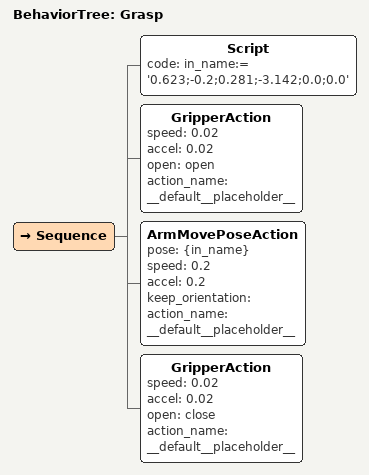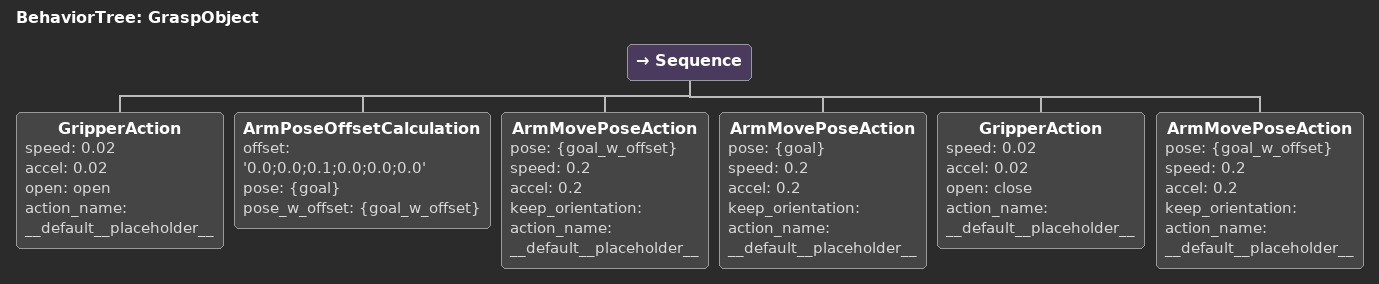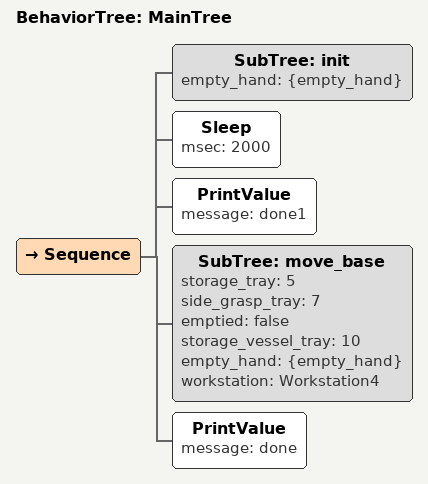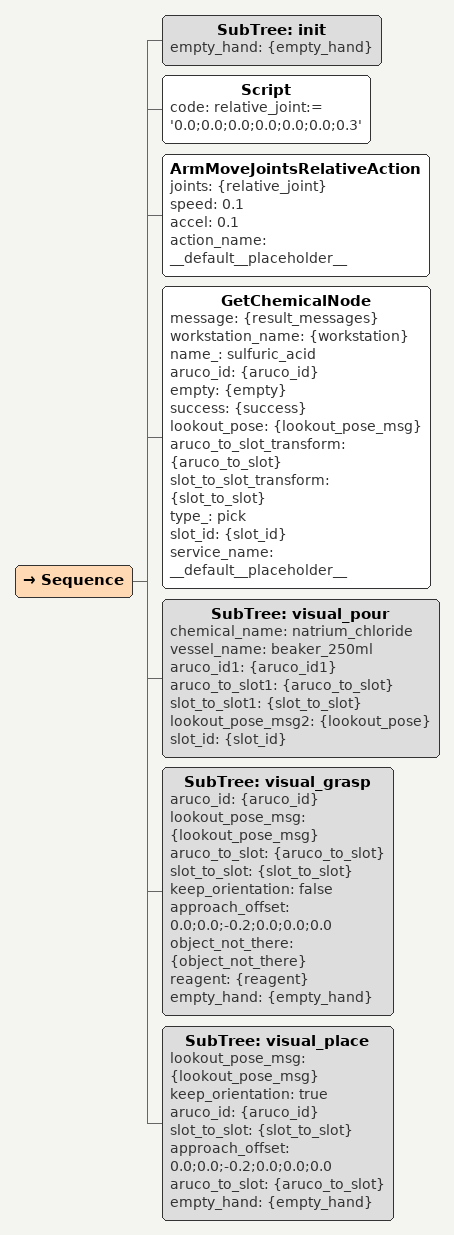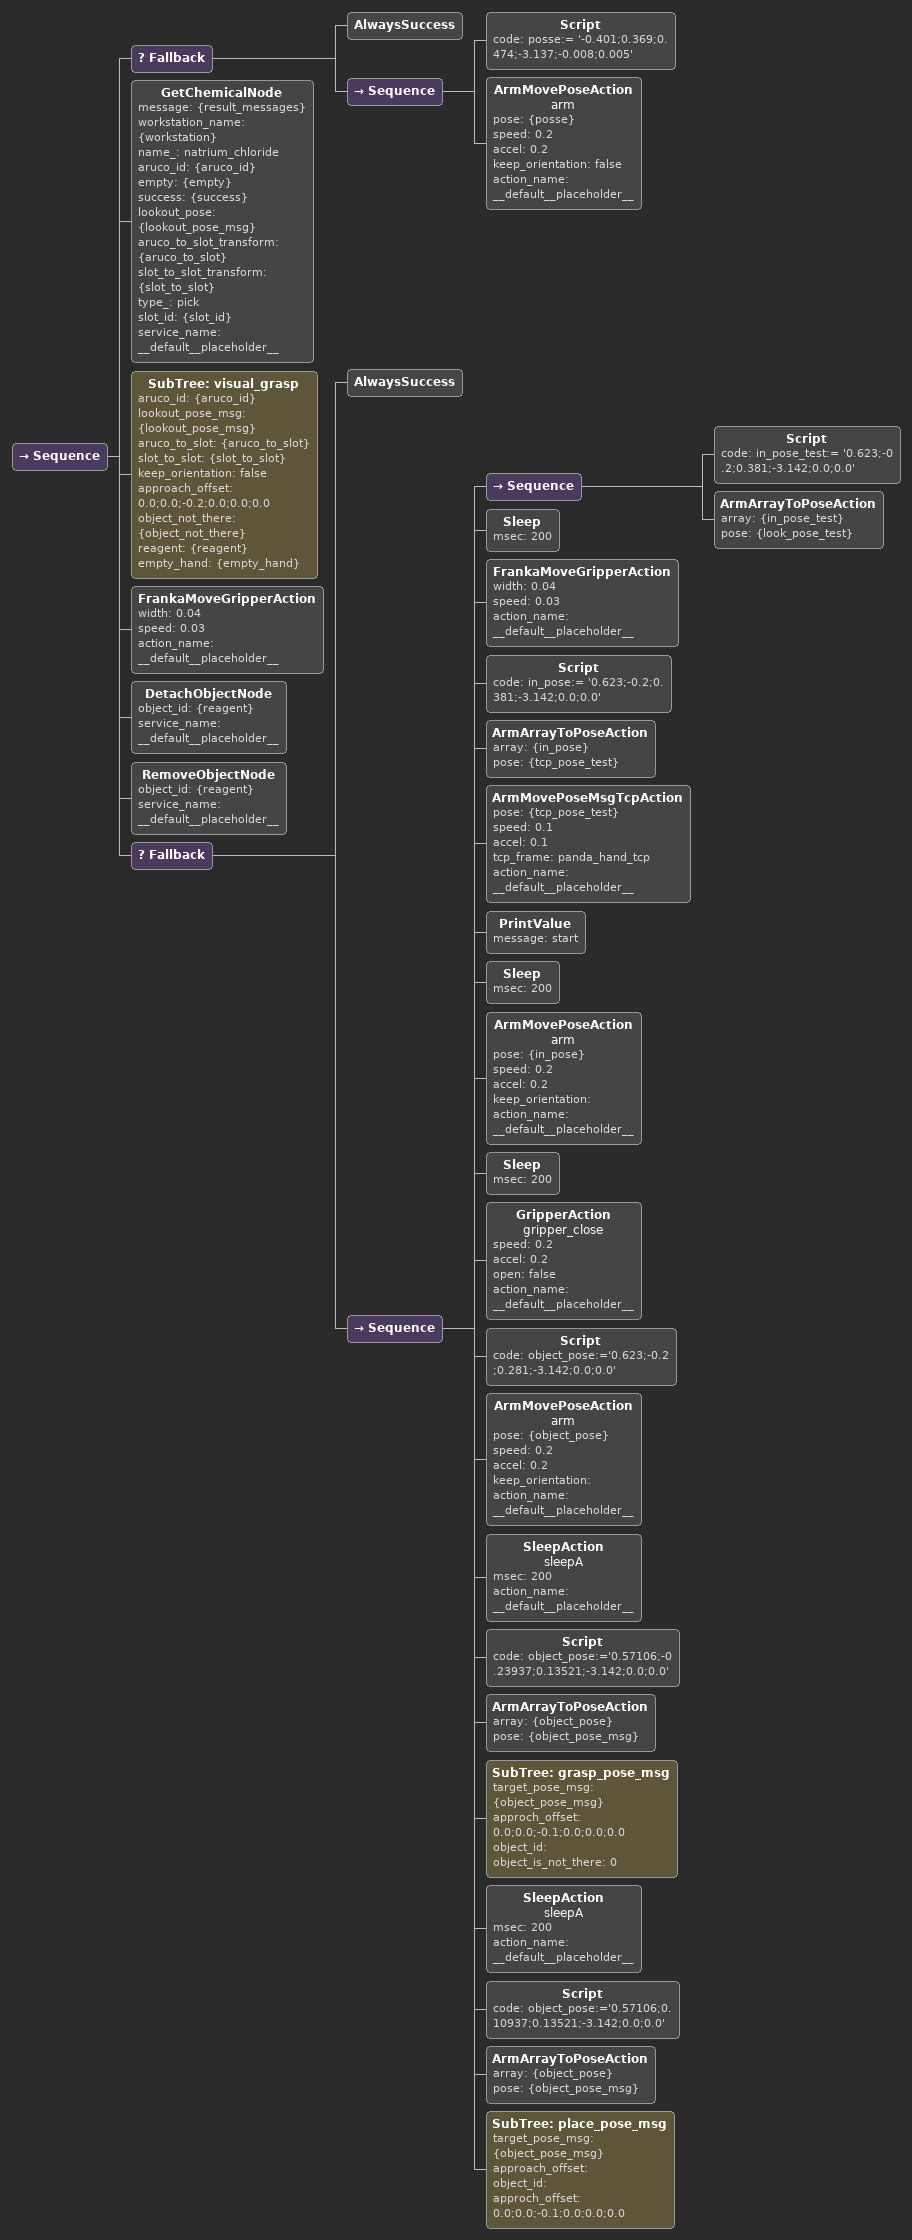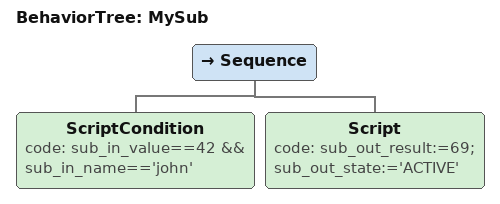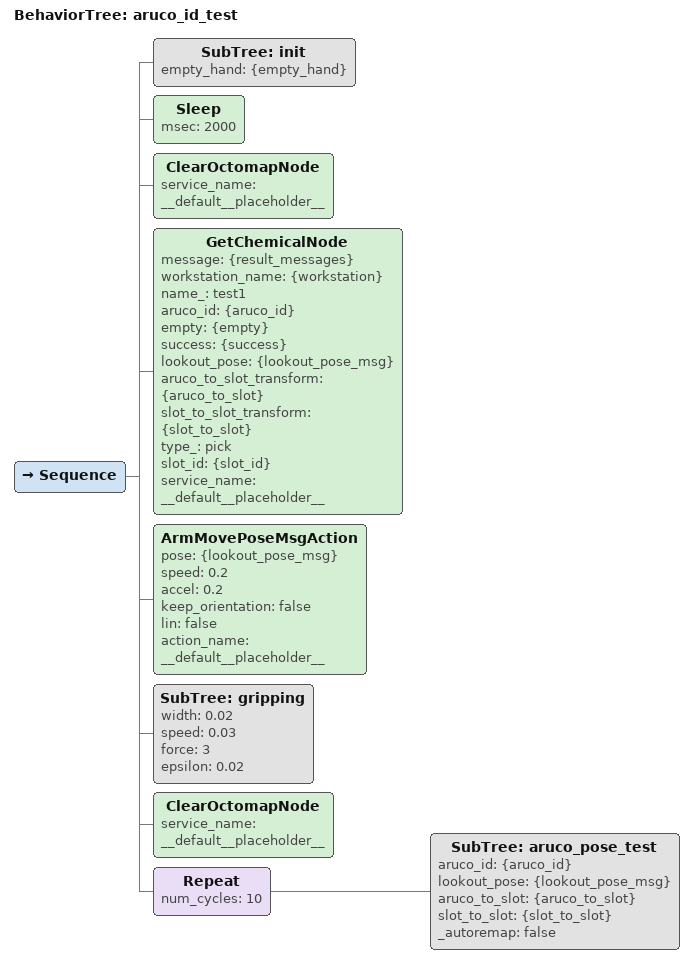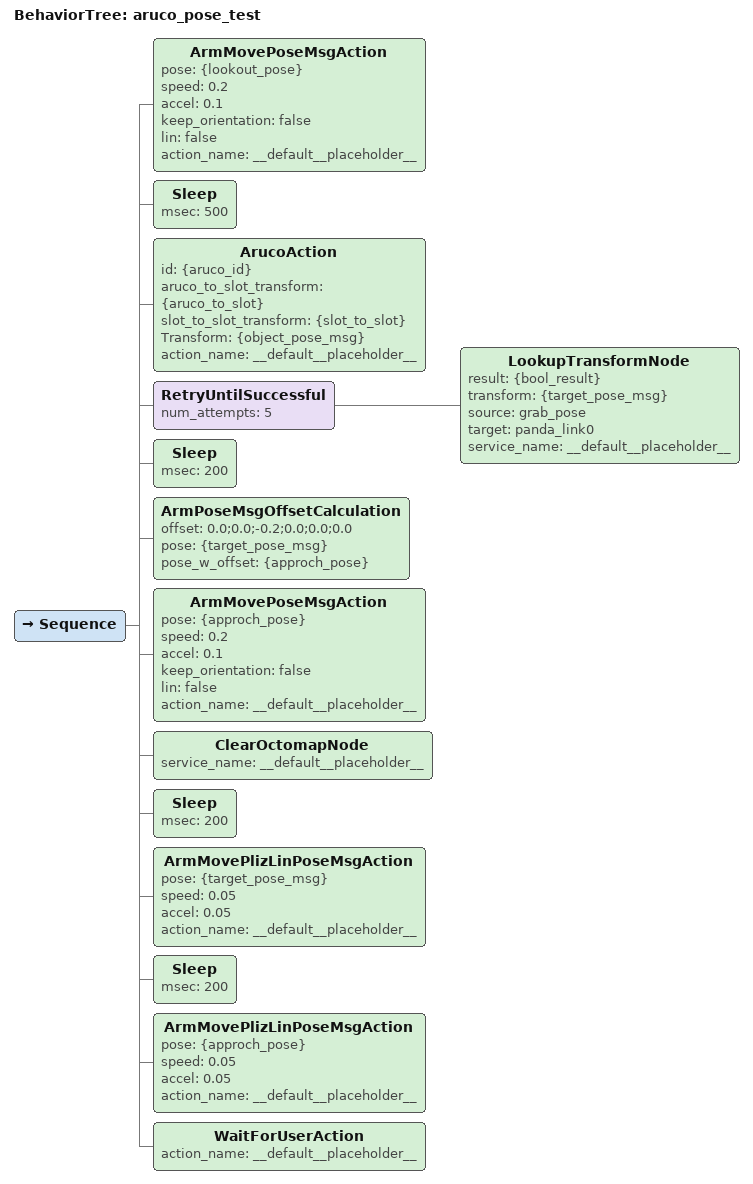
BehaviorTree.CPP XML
<BehaviorTree ID="Grasp">
  <Sequence>
    <Script code="in_name:= '0.623;-0.2;0.281;-3.142;0.0;0.0' "/>
    <GripperAction speed="0.02" accel="0.02" open="open" action_name="__default__placeholder__"/>
    <ArmMovePoseAction pose="{in_name}" speed="0.2" accel="0.2" keep_orientation="" action_name="__default__placeholder__"/>
    <GripperAction speed="0.02" accel="0.02" open="close" action_name="__default__placeholder__"/>
  </Sequence>
</BehaviorTree>

<BehaviorTree ID="GraspObject">
  <Sequence>
    <GripperAction speed="0.02" accel="0.02" open="open" action_name="__default__placeholder__"/>
    <ArmPoseOffsetCalculation offset="'0.0;0.0;0.1;0.0;0.0;0.0'" pose="{goal}" pose_w_offset="{goal_w_offset}"/>
    <ArmMovePoseAction pose="{goal_w_offset}" speed="0.2" accel="0.2" keep_orientation="" action_name="__default__placeholder__"/>
    <ArmMovePoseAction pose="{goal}" speed="0.2" accel="0.2" keep_orientation="" action_name="__default__placeholder__"/>
    <GripperAction speed="0.02" accel="0.02" open="close" action_name="__default__placeholder__"/>
    <ArmMovePoseAction pose="{goal_w_offset}" speed="0.2" accel="0.2" keep_orientation="" action_name="__default__placeholder__"/>
  </Sequence>
</BehaviorTree>

<BehaviorTree ID="MainTree">
  <Sequence>
    <SubTree ID="init" empty_hand="{empty_hand}"/>
    <Sleep msec="2000"/>
    <PrintValue message="done1"/>
    <SubTree ID="move_base" storage_tray="5" side_grasp_tray="7" emptied="false" storage_vessel_tray="10" empty_hand="{empty_hand}" workstation="Workstation4"/>
    <PrintValue message="done"/>
  </Sequence>
</BehaviorTree>

<Sequence>
  <SubTree ID="init" empty_hand="{empty_hand}"/>
  <Script code="relative_joint:= '0.0;0.0;0.0;0.0;0.0;0.0;0.3'"/>
  <ArmMoveJointsRelativeAction joints="{relative_joint}" speed="0.1" accel="0.1" action_name="__default__placeholder__"/>
  <GetChemicalNode message="{result_messages}" workstation_name="{workstation}" name_="sulfuric_acid" aruco_id="{aruco_id}" empty="{empty}" success="{success}" lookout_pose="{lookout_pose_msg}" aruco_to_slot_transform="{aruco_to_slot}" slot_to_slot_transform="{slot_to_slot}" type_="pick" slot_id="{slot_id}" service_name="__default__placeholder__"/>
  <SubTree ID="visual_pour" chemical_name="natrium_chloride" vessel_name="beaker_250ml" aruco_id1="{aruco_id1}" aruco_to_slot1="{aruco_to_slot}" slot_to_slot1="{slot_to_slot}" lookout_pose_msg2="{lookout_pose}" slot_id="{slot_id}"/>
  <SubTree ID="visual_grasp" aruco_id="{aruco_id}" lookout_pose_msg="{lookout_pose_msg}" aruco_to_slot="{aruco_to_slot}" slot_to_slot="{slot_to_slot}" keep_orientation="false" approach_offset="0.0;0.0;-0.2;0.0;0.0;0.0" object_not_there="{object_not_there}" reagent="{reagent}" empty_hand="{empty_hand}"/>
  <SubTree ID="visual_place" lookout_pose_msg="{lookout_pose_msg}" keep_orientation="true" aruco_id="{aruco_id}" slot_to_slot="{slot_to_slot}" approach_offset="0.0;0.0;-0.2;0.0;0.0;0.0" aruco_to_slot="{aruco_to_slot}" empty_hand="{empty_hand}"/>
</Sequence>

<Sequence>
  <Fallback>
    <AlwaysSuccess/>
    <Sequence>
      <Script code="posse:= '-0.401;0.369;0.474;-3.137;-0.008;0.005'"/>
      <ArmMovePoseAction name="arm" pose="{posse}" speed="0.2" accel="0.2" keep_orientation="false" action_name="__default__placeholder__"/>
    </Sequence>
  </Fallback>
  <GetChemicalNode message="{result_messages}" workstation_name="{workstation}" name_="natrium_chloride" aruco_id="{aruco_id}" empty="{empty}" success="{success}" lookout_pose="{lookout_pose_msg}" aruco_to_slot_transform="{aruco_to_slot}" slot_to_slot_transform="{slot_to_slot}" type_="pick" slot_id="{slot_id}" service_name="__default__placeholder__"/>
  <SubTree ID="visual_grasp" aruco_id="{aruco_id}" lookout_pose_msg="{lookout_pose_msg}" aruco_to_slot="{aruco_to_slot}" slot_to_slot="{slot_to_slot}" keep_orientation="false" approach_offset="0.0;0.0;-0.2;0.0;0.0;0.0" object_not_there="{object_not_there}" reagent="{reagent}" empty_hand="{empty_hand}"/>
  <FrankaMoveGripperAction width="0.04" speed="0.03" action_name="__default__placeholder__"/>
  <DetachObjectNode object_id="{reagent}" service_name="__default__placeholder__"/>
  <RemoveObjectNode object_id="{reagent}" service_name="__default__placeholder__"/>
  <Fallback>
    <AlwaysSuccess/>
    <Sequence>
      <Sequence>
        <Script code="in_pose_test:= '0.623;-0.2;0.381;-3.142;0.0;0.0'"/>
        <ArmArrayToPoseAction array="{in_pose_test}" pose="{look_pose_test}"/>
      </Sequence>
      <Sleep msec="200"/>
      <FrankaMoveGripperAction width="0.04" speed="0.03" action_name="__default__placeholder__"/>
      <Script code="in_pose:= '0.623;-0.2;0.381;-3.142;0.0;0.0'"/>
      <ArmArrayToPoseAction array="{in_pose}" pose="{tcp_pose_test}"/>
      <ArmMovePoseMsgTcpAction pose="{tcp_pose_test}" speed="0.1" accel="0.1" tcp_frame="panda_hand_tcp" action_name="__default__placeholder__"/>
      <PrintValue message="start"/>
      <Sleep msec="200"/>
      <ArmMovePoseAction name="arm" pose="{in_pose}" speed="0.2" accel="0.2" keep_orientation="" action_name="__default__placeholder__"/>
      <Sleep msec="200"/>
      <GripperAction name="gripper_close" speed="0.2" accel="0.2" open="false" action_name="__default__placeholder__"/>
      <Script code="object_pose:='0.623;-0.2;0.281;-3.142;0.0;0.0'"/>
      <ArmMovePoseAction name="arm" pose="{object_pose}" speed="0.2" accel="0.2" keep_orientation="" action_name="__default__placeholder__"/>
      <SleepAction name="sleepA" msec="200" action_name="__default__placeholder__"/>
      <Script code="object_pose:='0.57106;-0.23937;0.13521;-3.142;0.0;0.0'"/>
      <ArmArrayToPoseAction array="{object_pose}" pose="{object_pose_msg}"/>
      <SubTree ID="grasp_pose_msg" target_pose_msg="{object_pose_msg}" approch_offset="0.0;0.0;-0.1;0.0;0.0;0.0" object_id="" object_is_not_there="0"/>
      <SleepAction name="sleepA" msec="200" action_name="__default__placeholder__"/>
      <Script code="object_pose:='0.57106;0.10937;0.13521;-3.142;0.0;0.0'"/>
      <ArmArrayToPoseAction array="{object_pose}" pose="{object_pose_msg}"/>
      <SubTree ID="place_pose_msg" target_pose_msg="{object_pose_msg}" approach_offset="" object_id="" approch_offset="0.0;0.0;-0.1;0.0;0.0;0.0"/>
    </Sequence>
  </Fallback>
</Sequence>

<BehaviorTree ID="MySub">
  <Sequence>
    <ScriptCondition code="sub_in_value==42 &amp;&amp; sub_in_name=='john'"/>
    <Script code="sub_out_result:=69; sub_out_state:='ACTIVE'"/>
  </Sequence>
</BehaviorTree>

<BehaviorTree ID="aruco_id_test">
  <Sequence>
    <SubTree ID="init" empty_hand="{empty_hand}"/>
    <Sleep msec="2000"/>
    <ClearOctomapNode service_name="__default__placeholder__"/>
    <GetChemicalNode message="{result_messages}" workstation_name="{workstation}" name_="test1" aruco_id="{aruco_id}" empty="{empty}" success="{success}" lookout_pose="{lookout_pose_msg}" aruco_to_slot_transform="{aruco_to_slot}" slot_to_slot_transform="{slot_to_slot}" type_="pick" slot_id="{slot_id}" service_name="__default__placeholder__"/>
    <ArmMovePoseMsgAction pose="{lookout_pose_msg}" speed="0.2" accel="0.2" keep_orientation="false" lin="false" action_name="__default__placeholder__"/>
    <SubTree ID="gripping" width="0.02" speed="0.03" force="3" epsilon="0.02"/>
    <ClearOctomapNode service_name="__default__placeholder__"/>
    <Repeat num_cycles="10">
      <SubTree ID="aruco_pose_test" aruco_id="{aruco_id}" lookout_pose="{lookout_pose_msg}" aruco_to_slot="{aruco_to_slot}" slot_to_slot="{slot_to_slot}" _autoremap="false"/>
    </Repeat>
  </Sequence>
</BehaviorTree>

<BehaviorTree ID="aruco_pose_test">
  <Sequence>
    <ArmMovePoseMsgAction pose="{lookout_pose}" speed="0.2" accel="0.1" keep_orientation="false" lin="false" action_name="__default__placeholder__"/>
    <Sleep msec="500"/>
    <ArucoAction id="{aruco_id}" aruco_to_slot_transform="{aruco_to_slot}" slot_to_slot_transform="{slot_to_slot}" Transform="{object_pose_msg}" action_name="__default__placeholder__"/>
    <RetryUntilSuccessful num_attempts="5">
      <LookupTransformNode result="{bool_result}" transform="{target_pose_msg}" source="grab_pose" target="panda_link0" service_name="__default__placeholder__"/>
    </RetryUntilSuccessful>
    <Sleep msec="200"/>
    <ArmPoseMsgOffsetCalculation offset="0.0;0.0;-0.2;0.0;0.0;0.0" pose="{target_pose_msg}" pose_w_offset="{approch_pose}"/>
    <ArmMovePoseMsgAction pose="{approch_pose}" speed="0.2" accel="0.1" keep_orientation="false" lin="false" action_name="__default__placeholder__"/>
    <ClearOctomapNode service_name="__default__placeholder__"/>
    <Sleep msec="200"/>
    <ArmMovePlizLinPoseMsgAction pose="{target_pose_msg}" speed="0.05" accel="0.05" action_name="__default__placeholder__"/>
    <Sleep msec="200"/>
    <ArmMovePlizLinPoseMsgAction pose="{approch_pose}" speed="0.05" accel="0.05" action_name="__default__placeholder__"/>
    <WaitForUserAction action_name="__default__placeholder__"/>
  </Sequence>
</BehaviorTree>
